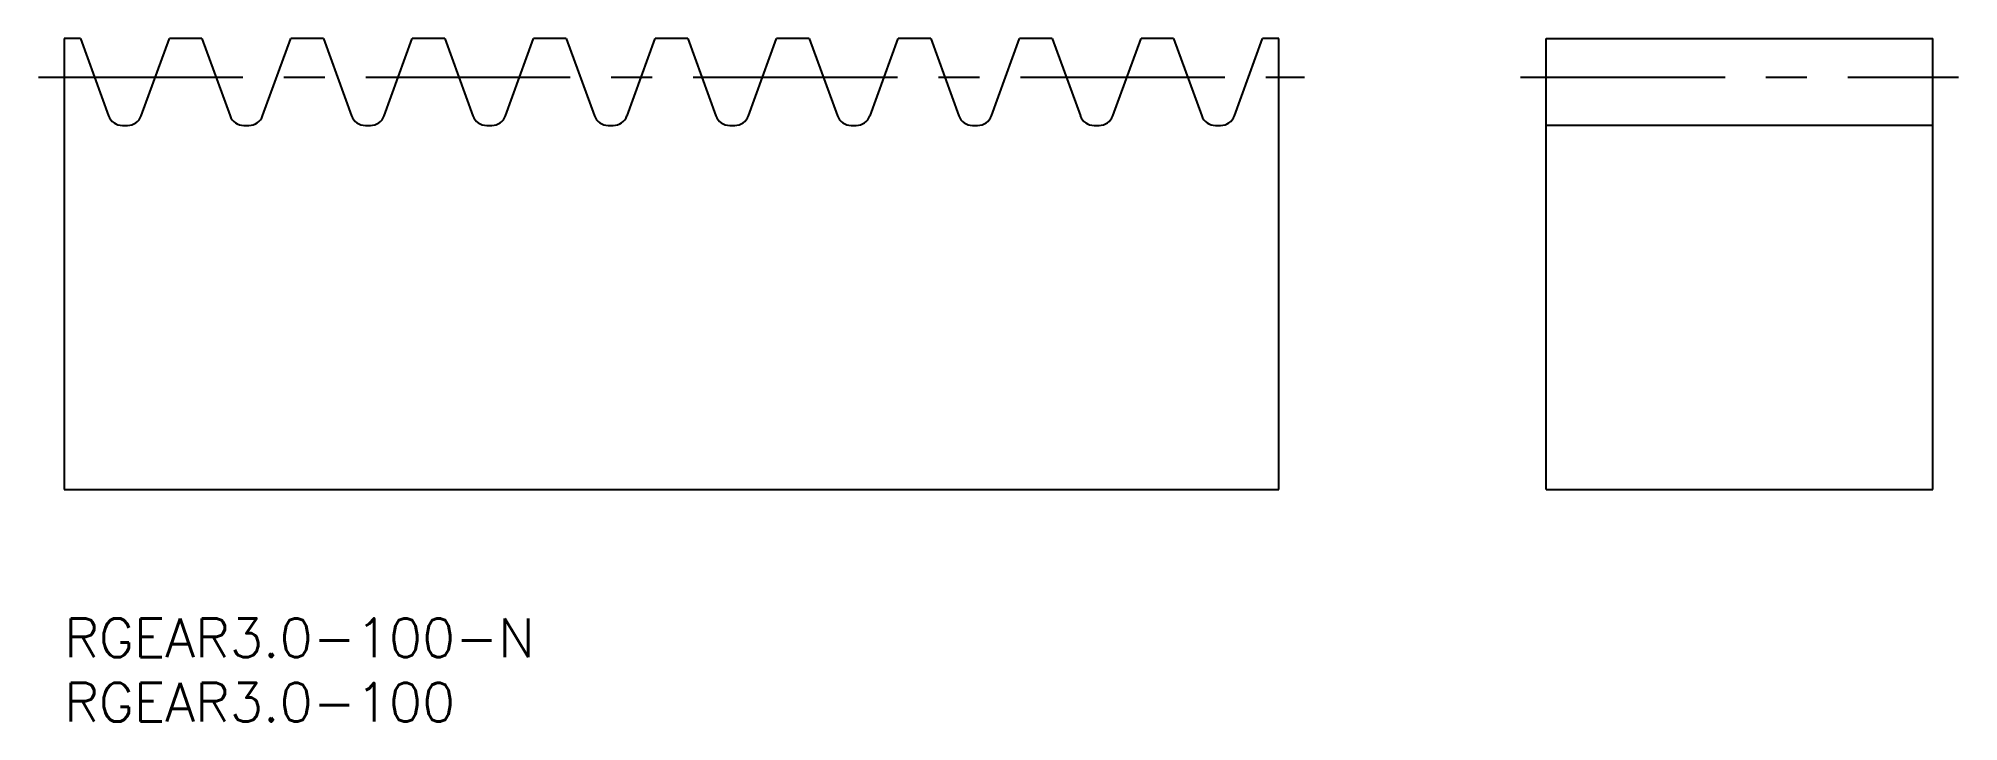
# Model space of a CAD drawing. Extents: x -2 to 147, y -8 to 45.
import ezdxf

# ---------------------------------------------------------------- set-up
doc = ezdxf.new("R2010")
doc.units = 0
doc.header["$LTSCALE"] = 0.5
doc.linetypes.add('CENTER', pattern=[50.8, 31.75, -6.35, 6.35, -6.35])
for name, color, linetype in [('MSM_CENTER', 1, 'CENTER'), ('MSM_CONTINUOUS', 7, 'CONTINUOUS'), ('MSM_PART_NUMBER', 7, 'CONTINUOUS')]:
    doc.layers.add(name, color=color, linetype=linetype)
doc.styles.get("Standard").update_dxf_attribs({"font": 'txt.shx', "height": 3, "bigfont": 'bigfont.shx'})

msp = doc.modelspace()

# ---------------------------------------------------------------- linework, layer by layer
at = {"layer": 'MSM_CENTER'}
for p, q in [((-2, 42), (96.25, 42)), ((113, 42), (147, 42))]:
    msp.add_line(p, q, dxfattribs=at)
at = {"layer": 'MSM_CONTINUOUS'}
for p, q in [((1.26, 45), (0, 45)), ((0, 45), (0, 10)), ((1.26, 45), (3.45, 39)), ((5.98, 39), (8.16, 45)), ((10.69, 45), (8.16, 45)), ((10.69, 45), (12.87, 39)), ((15.4, 39), (17.59, 45)), ((20.11, 45), (17.59, 45)), ((20.11, 45), (22.3, 39)), ((24.83, 39), (27.01, 45)), ((29.54, 45), (27.01, 45)), ((29.54, 45), (31.72, 39)), ((34.25, 39), (36.43, 45)), ((38.96, 45), (36.43, 45)), ((38.96, 45), (41.15, 39)), ((43.68, 39), (45.86, 45)), ((48.39, 45), (45.86, 45)), ((48.39, 45), (50.57, 39)), ((53.1, 39), (55.28, 45)), ((57.81, 45), (55.28, 45)), ((57.81, 45), (60, 39)), ((62.53, 39), (64.71, 45)), ((67.24, 45), (64.71, 45)), ((67.24, 45), (69.42, 39)), ((71.95, 39), (74.13, 45)), ((76.66, 45), (74.13, 45)), ((76.66, 45), (78.85, 39)), ((81.38, 39), (83.56, 45)), ((86.09, 45), (83.56, 45)), ((86.09, 45), (88.27, 39)), ((90.8, 39), (92.98, 45)), ((94.25, 45), (92.98, 45)), ((94.25, 10), (94.25, 45)), ((115, 45), (145, 45)), ((115, 10), (115, 45)), ((145, 10), (145, 45)), ((4.52, 38.25), (4.91, 38.25)), ((13.94, 38.25), (14.33, 38.25)), ((23.37, 38.25), (23.76, 38.25)), ((32.79, 38.25), (33.18, 38.25)), ((42.22, 38.25), (42.6, 38.25)), ((51.64, 38.25), (52.03, 38.25)), ((61.07, 38.25), (61.45, 38.25)), ((70.49, 38.25), (70.88, 38.25)), ((79.92, 38.25), (80.3, 38.25)), ((89.34, 38.25), (89.73, 38.25)), ((145, 38.25), (115, 38.25)), ((0, 10), (94.25, 10)), ((115, 10), (145, 10))]:
    msp.add_line(p, q, dxfattribs=at)
for centre, start, end in [((4.52, 39.39), 200, 270), ((4.91, 39.39), 270, 340), ((13.94, 39.39), 200, 270), ((14.33, 39.39), 270, 340), ((23.37, 39.39), 200, 270), ((23.76, 39.39), 270, 340), ((32.79, 39.39), 200, 270), ((33.18, 39.39), 270, 340), ((42.22, 39.39), 200, 270), ((42.6, 39.39), 270, 340), ((51.64, 39.39), 200, 270), ((52.03, 39.39), 270, 340), ((61.07, 39.39), 200, 270), ((61.45, 39.39), 270, 340), ((70.49, 39.39), 200, 270), ((70.88, 39.39), 270, 340), ((79.92, 39.39), 200, 270), ((80.3, 39.39), 270, 340), ((89.34, 39.39), 200, 270), ((89.73, 39.39), 270, 340)]:
    msp.add_arc(centre, 1.14, start, end, dxfattribs=at)

# ---------------------------------------------------------------- texts
at = {"layer": 'MSM_PART_NUMBER', "linetype": 'CONTINUOUS'}
for s, p in [('RGEAR3.0-100-N', (0, -3)), ('RGEAR3.0-100', (0, -8))]:
    msp.add_text(s, height=3, dxfattribs=at).set_placement(p)

doc.saveas('drawing.dxf')
